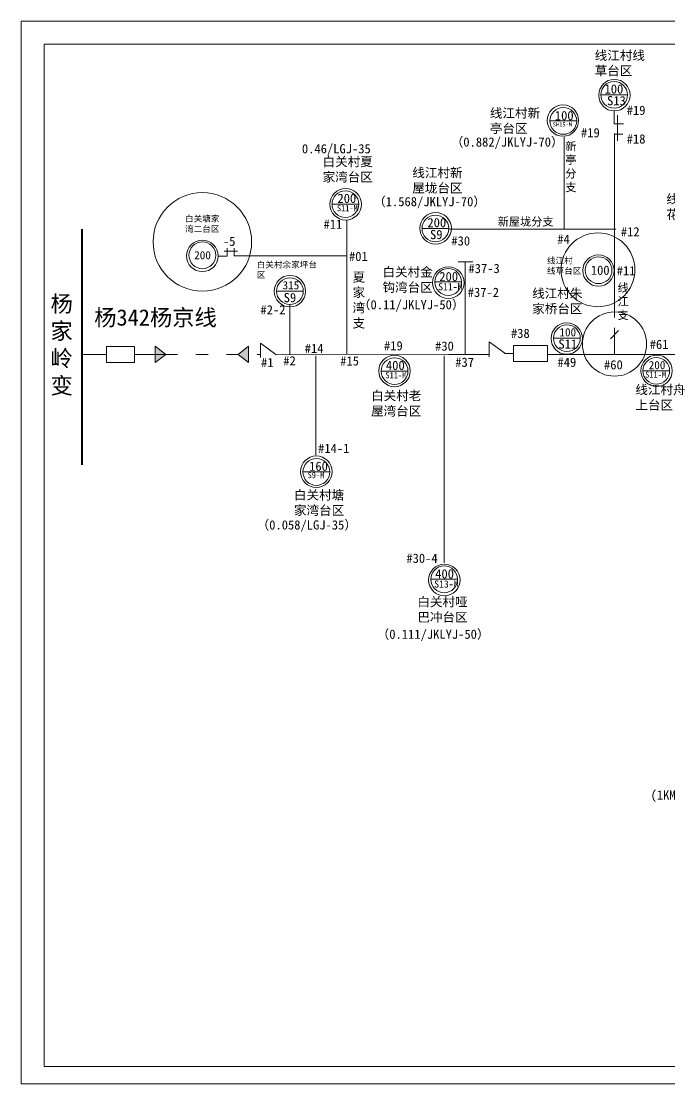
# Model space of a CAD drawing. Header units: millimetres. Extents: x 99 to 7319, y 9 to 3082.
# Drawn here: x 99 to 733, y 9 to 1048 of the extents above; entities that cross this region are included whole.
import ezdxf

# ---------------------------------------------------------------- set-up
doc = ezdxf.new("R2010")
doc.units = ezdxf.units.MM
doc.header["$MEASUREMENT"] = 0
doc.linetypes.add('ACAD_ISO03W100', pattern=[30, 12, -18])
doc.layers.add('图层2', color=7, linetype='Continuous', lineweight=20)
doc.layers.add('边框层', color=7, linetype='Continuous', lineweight=30)
doc.styles.add('_txtstyle_6.00_0_0', font='simsun.ttc', dxfattribs={"height": 6})
doc.styles.add('_txtstyle_8.00_0_0', font='simsun.ttc', dxfattribs={"height": 8})
doc.styles.add('_txtstyle_9.00_0_0', font='simsun.ttc', dxfattribs={"height": 9})
doc.styles.add('_txtstyle_900.00_0_0900', font='simsun.ttc', dxfattribs={"height": 900})

msp = doc.modelspace()

# ---------------------------------------------------------------- hatches: boundary and pattern name
at = {"layer": '图层2'}
for points in [[(240, 722.6), (229.8, 730.7), (229.8, 722.6), (229.8, 714.6)], [(321.1, 714.6), (321.1, 722.6), (321.1, 730.7), (311, 722.6)]]:
    msp.add_hatch(color=7, dxfattribs=at).paths.add_polyline_path(points)

# ---------------------------------------------------------------- linework, layer by layer
for p, q in [((665.5, 976.4), (691.7, 976.5)), ((678.5, 948.1), (678.5, 960.9)), ((681.9, 956.8), (681.9, 931.5)), ((680, 948.1), (678.5, 948.1)), ((679.7, 948.2), (687.8, 948.2)), ((679, 938.2), (687.1, 938.2)), ((415.8, 869.6), (402.7, 869.6)), ((402.7, 869.6), (428.9, 869.6)), ((428.9, 869.6), (415.8, 869.6)), ((417.2, 854.2), (417.2, 723.2)), ((517.3, 845.1), (680.3, 845.1)), ((677.2, 824.2), (677.2, 824.2)), ((677.2, 824.2), (677.2, 824.2)), ((526.1, 813.1), (540.3, 813.1)), ((532.8, 722.6), (532.8, 813)), ((529.4, 793.5), (503.2, 793.5)), ((516.3, 793.5), (529.4, 793.5)), ((361.5, 784.5), (348.4, 784.5)), ((348.4, 784.5), (374.6, 784.5)), ((374.6, 784.5), (361.5, 784.5)), ((361.5, 771.4), (361.5, 722.6)), ((321.1, 730.7), (311, 722.6)), ((321.1, 722.6), (321.1, 730.7)), ((332.6, 719.6), (332.6, 733.5)), ((332.6, 733.5), (347.8, 722.7)), ((209.4, 722.6), (240, 722.6)), ((311, 722.6), (321.1, 714.6)), ((321.1, 722.6), (321.1, 714.6)), ((347.6, 722.2), (532.8, 722.6)), ((387, 721.3), (387, 624.1)), ((512.5, 721.2), (512.5, 518.8)), ((517.1, 722.6), (556.3, 722.6)), ((580.3, 723.6), (571.4, 723.6)), ((613.6, 722.6), (781.3, 722.6)), ((476.9, 706.4), (450.7, 706.4)), ((719.8, 706.6), (706.7, 706.6)), ((706.7, 706.6), (732.9, 706.6)), ((732.9, 706.6), (719.8, 706.6)), ((400.5, 607.7), (374.3, 607.7)), ((525.5, 502.7), (499.3, 502.7)), ((512.4, 502.7), (525.5, 502.7))]:
    msp.add_line(p, q, dxfattribs=at)
at = {"layer": '图层2', "color": 0}
for p, q in [((615.8, 951), (642, 951)), ((628.9, 951), (628.9, 951)), ((628.9, 951), (628.9, 951)), ((629.9, 845.1), (629.9, 935.5)), ((503.8, 845.8), (490.7, 845.8)), ((490.7, 845.8), (516.9, 845.8)), ((516.9, 845.8), (503.8, 845.8))]:
    msp.add_line(p, q, dxfattribs=at)
at = {"layer": '图层2', "color": 7}
for p, q in [((679, 938.6), (679, 758.8)), ((619.3, 738.5), (645.5, 738.5)), ((229.8, 722.6), (229.8, 730.7)), ((229.8, 730.7), (240, 722.6)), ((556.5, 720.2), (556.5, 734.8)), ((556.5, 734.8), (571.6, 723.8)), ((182, 722.6), (158, 722.6)), ((229.8, 722.6), (229.8, 714.6)), ((240, 722.6), (229.8, 714.6))]:
    msp.add_line(p, q, dxfattribs=at)
at = {"layer": '图层2', "lineweight": 40}
msp.add_line((158, 845.2), (158, 614.7), dxfattribs=at)
at = {"layer": '图层2', "color": 7, "linetype": 'Continuous', "lineweight": 0, "ltscale": 0.978749}
for p, q in [((297.3, 823.6), (310.4, 823.6)), ((300.2, 818.9), (300.2, 826.5)), ((307, 819.1), (307, 826.6)), ((300.2, 818.9), (291.2, 818.9))]:
    msp.add_line(p, q, dxfattribs=at)
at = {"layer": '图层2', "color": 7, "linetype": 'Continuous', "lineweight": 0, "ltscale": 1.761748}
msp.add_line((417.2, 819.1), (307, 819.1), dxfattribs=at)
at = {"layer": '图层2', "color": 7, "linetype": 'Continuous', "lineweight": 0, "ltscale": 0.957372}
msp.add_line((679, 748.7), (679, 722.6), dxfattribs=at)
at = {"layer": '图层2', "color": 7, "linetype": 'Continuous', "lineweight": 0, "ltscale": 2.734611}
msp.add_line((675.1, 738), (683, 745.9), dxfattribs=at)
at = {"layer": '图层2', "color": 7, "linetype": 'ACAD_ISO03W100', "lineweight": 15}
msp.add_line((239.5, 722.6), (332.6, 722.6), dxfattribs=at)
at = {"layer": '图层2'}
for points in [[(98.7, 1048.5), (1781.2, 1048.5), (1781.2, 9.3), (98.7, 9.3)], [(1755.8, 26.2), (121.3, 26.2), (121.3, 1026), (1755.8, 1026)], [(182, 730.5), (209.4, 730.5), (209.4, 714.8), (182, 714.8)], [(613.6, 715.8), (580.3, 715.8), (580.3, 731.4), (613.6, 731.4)]]:
    msp.add_lwpolyline(points, close=True, dxfattribs=at)
for centre, radius in [((678.9, 976.2), 15.4), ((678.6, 976.5), 13.1), ((416, 869.5), 15.4), ((415.8, 869.6), 13.1), ((516.5, 792.8), 15.4), ((516.3, 793.5), 13.1), ((361.5, 784.5), 15.4), ((361.5, 784.5), 13.1), ((463.8, 706.5), 15.4), ((463.9, 706.3), 13.1), ((720.1, 706.6), 15.4), ((719.8, 706.6), 13.1), ((387.3, 607.9), 15.4), ((387.4, 607.7), 13.1), ((512.6, 502), 15.4), ((512.4, 502.7), 13.1)]:
    msp.add_circle(centre, radius, dxfattribs=at)
at = {"layer": '图层2', "color": 0}
for centre, radius in [((628.5, 951.4), 15.4), ((628.9, 951), 13.1), ((504, 846), 15.4), ((503.8, 845.8), 13.1)]:
    msp.add_circle(centre, radius, dxfattribs=at)
at = {"layer": '图层2', "color": 12, "linetype": 'Continuous', "lineweight": 0, "ltscale": 2.517358, "true_color": 0xc00000}
msp.add_circle((275.9, 832.7), 48.2, dxfattribs=at)
at = {"layer": '图层2', "color": 7}
for centre, radius in [((275.9, 819), 15.4), ((275.9, 819.6), 13.1), ((663.3, 804.7), 15.4), ((663.4, 805), 13.1), ((632.3, 738.2), 15.4), ((632.4, 738.5), 13.1)]:
    msp.add_circle(centre, radius, dxfattribs=at)
at = {"layer": '图层2', "color": 12, "linetype": 'Continuous', "lineweight": 0, "ltscale": 1.041922, "true_color": 0xc00000}
msp.add_circle((662.8, 805.4), 36.1, dxfattribs=at)
at = {"layer": '图层2', "color": 12, "linetype": 'Continuous', "lineweight": 0, "ltscale": 1.551714, "true_color": 0xc00000}
msp.add_circle((679, 732.8), 31.4, dxfattribs=at)

# ---------------------------------------------------------------- texts
at = {"layer": '图层2', "char_height": 9, "width": 16.155, "attachment_point": 1}
for s, insert in [('{\\f@SimSun|b0|i0|c134|p2;#19}', (690.9, 965.9)), ('{\\f@SimSun|b0|i0|c134|p2;#18}', (690.9, 937.9)), ('{\\f@SimSun|b0|i0|c134|p2;#11}', (394.4, 854.5)), ('{\\f@SimSun|b0|i0|c134|p2;#12}', (685.2, 847.1)), ('{\\f@SimSun|b0|i0|c134|p2;#37-3}', (536.1, 811.2)), ('{\\f@SimSun|b0|i0|c134|p2;#11}', (681.1, 809)), ('{\\f@SimSun|b0|i0|c134|p2;#37-2}', (535.4, 787.9)), ('{\\f@SimSun|b0|i0|c134|p2;#2-2}', (332.7, 770.8)), ('{\\f@SimSun|b0|i0|c134|p2;#38}', (577.7, 747.8)), ('{\\f@SimSun|b0|i0|c134|p2;#14}', (376, 733)), ('{\\f@SimSun|b0|i0|c134|p2;#19}', (453.5, 735.6)), ('{\\f@SimSun|b0|i0|c134|p2;#30}', (503.5, 735.3)), ('{\\f@SimSun|b0|i0|c134|p2;#1}', (333.3, 719.2)), ('{\\f@SimSun|b0|i0|c134|p2;#2}', (355, 720.9)), ('{\\f@SimSun|b0|i0|c134|p2;#15}', (410.7, 720.8)), ('{\\f@SimSun|b0|i0|c134|p2;#37}', (523.2, 719.5)), ('{\\f@SimSun|b0|i0|c134|p2;#14-1}', (389.1, 635.3)), ('{\\f@SimSun|b0|i0|c134|p2;#30-4}', (475.4, 527.8))]:
    msp.add_mtext(s, dxfattribs=dict(at, insert=insert))
at = {"layer": '图层2', "color": 0, "char_height": 9, "width": 16.155, "attachment_point": 1}
for s, insert in [('{\\f@SimSun|b0|i0|c134|p2;#19}', (646.2, 944)), ('{\\f@SimSun|b0|i0|c134|p2;#30}', (519.4, 838.2)), ('{\\f@SimSun|b0|i0|c134|p2;#4}', (623, 839.8))]:
    msp.add_mtext(s, dxfattribs=dict(at, insert=insert))
at = {"layer": '图层2', "color": 7, "linetype": 'Continuous', "lineweight": 0, "ltscale": 2.517358, "attachment_point": 1}
for s, insert, char_height, style in [('白关塘家^M^J湾二台区', (259, 858.4), 6, '_txtstyle_6.00_0_0'), ('-5', (296, 837.8), 9, '_txtstyle_900.00_0_0900')]:
    msp.add_mtext(s, dxfattribs=dict(at, insert=insert, char_height=char_height, style=style))
at = {"layer": '图层2', "insert": (419.3, 823), "char_height": 9, "width": 16.155, "attachment_point": 1, "style": '_txtstyle_9.00_0_0'}
msp.add_mtext('{\\f@SimSun|b0|i0|c134|p2;#01}', dxfattribs=at)
at = {"layer": '图层2', "color": 7, "linetype": 'Continuous', "lineweight": 0, "ltscale": 3.670564, "insert": (612.9, 817.4), "char_height": 6, "attachment_point": 1, "style": '_txtstyle_6.00_0_0'}
msp.add_mtext('线江村^M^J线草台区', dxfattribs=at)
at = {"layer": '图层2', "color": 7, "char_height": 9, "width": 16.155, "attachment_point": 1}
for s, insert in [('{\\f@SimSun|b0|i0|c134|p2;#61}', (713.4, 737)), ('{\\f@SimSun|b0|i0|c134|p2;#49}', (623.2, 719.5)), ('{\\f@SimSun|b0|i0|c134|p2;#60}', (668.7, 717))]:
    msp.add_mtext(s, dxfattribs=dict(at, insert=insert))
at = {"layer": '边框层'}
for s, insert, char_height, width, attachment_point in [('{\\fSimSun|b0|i0|c134|p2;线江村线草台区}', (659.6, 1019.6), 9, 57.317, 1), ('{\\fSimSun|b0|i0|c134|p2;100}', (669.2, 986.7), 9, 34.952, 1), ('{\\fSimSun|b0|i0|c134|p2;S13}', (671.7, 975.3), 9, 34.952, 1), ('{\\fSimSun|b0|i0|c134|p2;0.46/LGJ-35}', (440.6, 928.3), 9, 82.002, 3), ('{\\fSimSun|b0|i0|c134|p54;白关村夏家湾台区}', (393.5, 915.7), 9, 54.025, 1), ('{\\fSimSun|b0|i0|c134|p2;200}', (408, 879.8), 9, 34.952, 1), ('{\\fSimSun|b0|i0|c134|p2;（1.568/JKLYJ-70）}', (553.2, 876.6), 9, 82.002, 3), ('{\\fSimSun|b0|i0|c134|p2;线江村桃花冲台区}', (729.6, 879.1), 9, 57.317, 1), ('{\\fSimSun|b0|i0|c134|p2;S11-M}', (407.5, 868.7), 6, 34.952, 1), ('{\\fSimSun|b0|i0|c134|p54;夏家湾支}', (422.8, 802.8), 9, 18.362, 1), ('{\\fSimSun|b0|i0|c134|p2;白关村金钩湾台区}', (452.1, 807.8), 9, 59.601, 1), ('{\\fSimSun|b0|i0|c134|p2;200}', (507.6, 803.3), 9, 34.952, 1), ('{\\fSimSun|b0|i0|c134|p2;315}', (354.3, 794.3), 8, 34.952, 1), ('{\\fSimSun|b0|i0|c134|p2;S11-M}', (506.5, 792.4), 7, 34.952, 1), ('{\\fSimSun|b0|i0|c134|p2;线\\P江\\P支}', (681.9, 791.7), 8, 57.317, 1), ('{\\fￋￎￌﾣﾤ|b0|i0|c134|p54;杨家岭变}', (127.4, 780.2), 16, 23.069, 1), ('{\\fSimSun|b0|i0|c134|p54;S\\fSimSun|b0|i0|c134|p2;9}', (355.4, 782.7), 9, 34.952, 1), ('{\\fSimSun|b0|i0|c134|p2;线江村朱家桥台区}', (598.5, 786.9), 9, 57.317, 1), ('{\\fSimSun|b0|i0|c134|p2;杨342杨京线}', (170.1, 766.8), 16, 155.223, 1), ('{\\fSimSun|b0|i0|c134|p2;（0.11/JKLYJ-50）}', (532.2, 775.8), 9, 82.002, 3), ('{\\fSimSun|b0|i0|c134|p2;400}', (455.4, 716.4), 9, 34.952, 1), ('{\\fSimSun|b0|i0|c134|p54;200}', (712.4, 716.2), 8, 34.952, 1), ('{\\fSimSun|b0|i0|c134|p2;S11-M}', (454.9, 705.3), 6, 34.952, 1), ('{\\fSimSun|b0|i0|c134|p54;S11-M}', (709, 705.9), 6, 34.952, 1), ('{\\fSimSun|b0|i0|c134|p54;白关村老屋湾台区}', (440.9, 686.8), 9, 57.229, 1), ('{\\fSimSun|b0|i0|c134|p2;线江村舟上台区}', (699.4, 692.7), 9, 50.773, 1), ('{\\fSimSun|b0|i0|c134|p2;160}', (380.3, 617.8), 9, 34.952, 1), ('{\\fSimSun|b0|i0|c134|p2;S9-M}', (378.8, 607.6), 6, 34.952, 1), ('{\\fSimSun|b0|i0|c134|p54;白关村塘家湾台区}', (365.5, 589.7), 9, 57.229, 1), ('{\\fSimSun|b0|i0|c134|p2;（0.058/LGJ-35）}', (427, 560.4), 9, 82.002, 3), ('{\\fSimSun|b0|i0|c134|p2;400}', (503.6, 512.5), 9, 34.952, 1), ('{\\fSimSun|b0|i0|c134|p2;S13-M}', (502.6, 501.6), 7, 34.952, 1), ('{\\fSimSun|b0|i0|c134|p54;白关村哑巴冲台区}', (486.2, 485.2), 9, 57.229, 1), ('{\\fSimSun|b0|i0|c134|p2;（0.111/JKLYJ-50）}', (556.7, 453.5), 9, 82.002, 3)]:
    msp.add_mtext(s, dxfattribs=dict(at, insert=insert, char_height=char_height, width=width, attachment_point=attachment_point))
at = {"layer": '边框层', "color": 0}
for s, insert, char_height, width, attachment_point in [('{\\fSimSun|b0|i0|c134|p2;线江村新亭台区}', (557.1, 963.2), 9, 57.317, 1), ('{\\fSimSun|b0|i0|c134|p2;100}', (620.6, 960.7), 9, 34.952, 1), ('{\\fSimSun|b0|i0|c134|p2;SH15-M}', (618.6, 949.6), 4, 34.952, 1), ('{\\fSimSun|b0|i0|c134|p2;（0.882/JKLYJ-70）}', (629.1, 934.9), 9, 82.002, 3), ('{\\fSimSun|b0|i0|c134|p2;新\\P亭\\P分\\P支}', (630.8, 930.1), 8, 57.317, 1), ('{\\fSimSun|b0|i0|c134|p2;线江村新屋垅台区}', (481.2, 904.9), 9, 57.317, 1), ('{\\fSimSun|b0|i0|c134|p2;200}', (496, 856), 9, 34.952, 1), ('{\\fSimSun|b0|i0|c134|p2;新屋垅分支}', (564.8, 856.5), 8, 58.645, 1), ('{\\fSimSun|b0|i0|c134|p2;S9}', (498.5, 844.4), 9, 34.952, 1), ('{\\fSimSun|b0|i0|c134|p2;(1KM/JKLYJ-120)}', (806.1, 296.2), 9, 82.002, 3)]:
    msp.add_mtext(s, dxfattribs=dict(at, insert=insert, char_height=char_height, width=width, attachment_point=attachment_point))
at = {"layer": '边框层', "color": 7, "width": 34.952, "attachment_point": 1}
for s, insert, char_height, style in [('200', (267.9, 823.7), 8, '_txtstyle_8.00_0_0'), ('{\\fSimSun|b0|i0|c134|p2;100}', (655.8, 809.5), 9, '_txtstyle_9.00_0_0')]:
    msp.add_mtext(s, dxfattribs=dict(at, insert=insert, char_height=char_height, style=style))
at = {"layer": '边框层', "insert": (329.1, 813.4), "char_height": 6, "width": 59.558, "attachment_point": 1, "style": '_txtstyle_6.00_0_0'}
msp.add_mtext('{\\fSimSun|b0|i0|c134|p54;白关村余家坪台区}', dxfattribs=at)
at = {"layer": '边框层', "color": 7, "width": 34.952, "attachment_point": 1}
for s, insert, char_height in [('{\\fSimSun|b0|i0|c134|p2;100}', (625.1, 748.3), 8), ('{\\fSimSun|b0|i0|c134|p54;S\\fSimSun|b0|i0|c134|p2;11}', (624.1, 737.3), 9)]:
    msp.add_mtext(s, dxfattribs=dict(at, insert=insert, char_height=char_height))

doc.saveas('drawing.dxf')
